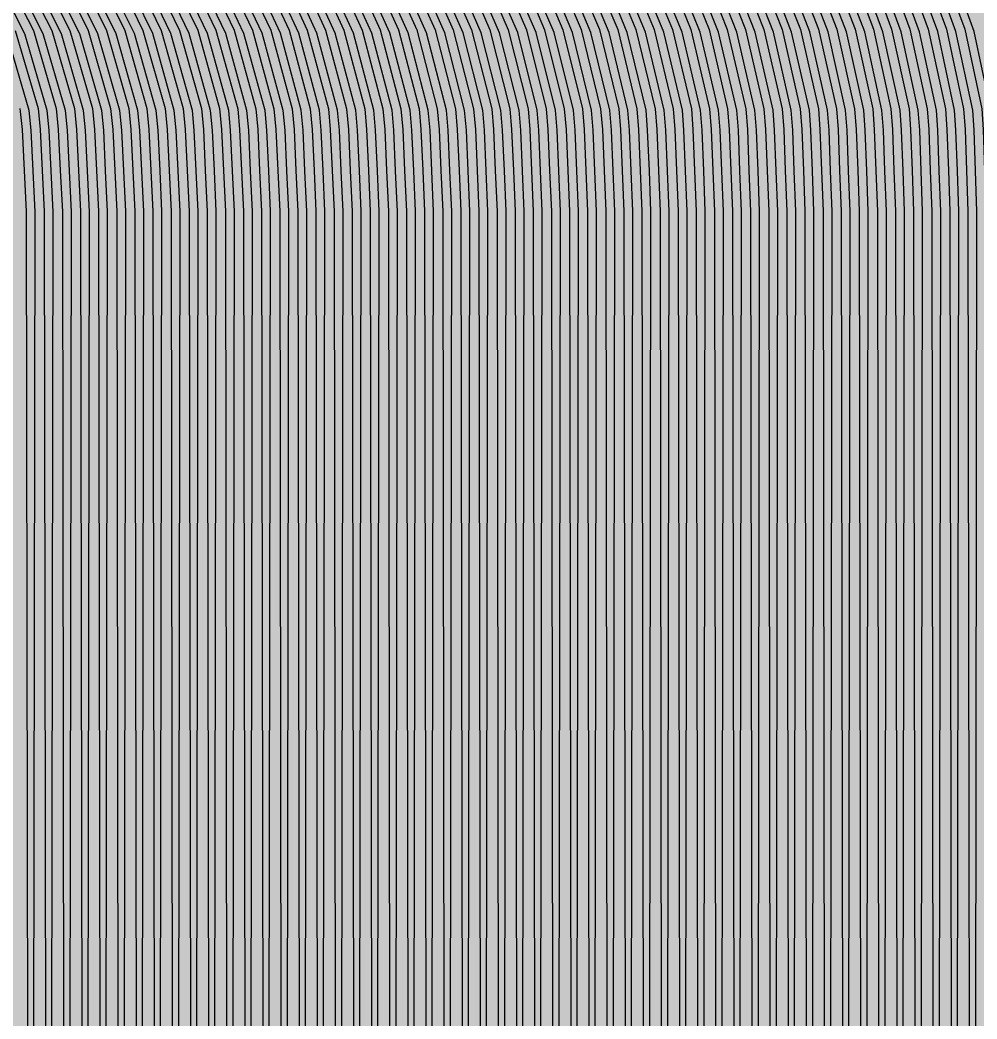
# Model space of a CAD drawing. Header units: metres. Extents: x -7231 to 10969, y -37556 to 1873.
# Drawn here: x 1142.6 to 1354, y -18899.3 to -18678.7 of the extents above; entities that cross this region are included whole.
import ezdxf

# ---------------------------------------------------------------- set-up
doc = ezdxf.new("R2010")
doc.units = ezdxf.units.M
for name, color, linetype in [('Metal1', 4, 'CONTINUOUS'), ('Metal2', 3, 'CONTINUOUS'), ('Polyimide', 7, 'CONTINUOUS')]:
    doc.layers.add(name, color=color, linetype=linetype)

msp = doc.modelspace()

# ---------------------------------------------------------------- hatches: boundary and pattern name
at = {"layer": 'Polyimide'}
msp.add_hatch(color=7, dxfattribs=at).paths.add_polyline_path([(4065.69, -468), (4066.67, -501.99), (4068.51, -535.99), (4071.41, -569.99), (4075.54, -603.99), (4081.04, -637.99), (4088.01, -671.99), (4096.52, -705.98), (4106.62, -739.98), (4118.33, -773.98), (4131.63, -807.98), (4146.49, -841.98), (4162.87, -875.98), (4180.68, -909.97), (4199.83, -943.97), (4220.22, -977.97), (4241.73, -1011.97), (4264.21, -1045.97), (4287.52, -1079.96), (4311.51, -1113.96), (4336.01, -1147.96), (4360.86, -1181.96), (4385.88, -1215.96), (4410.89, -1249.96), (4435.74, -1283.95), (4460.24, -1317.95), (4484.23, -1351.95), (4507.54, -1385.95), (4530.02, -1419.95), (4551.53, -1453.94), (4571.92, -1487.94), (4591.07, -1521.94), (4608.88, -1555.94), (4625.26, -1589.94), (4640.12, -1623.94), (4653.42, -1657.93), (4665.13, -1691.93), (4675.23, -1725.93), (4683.74, -1759.93), (4690.71, -1793.93), (4696.21, -1827.93), (4700.34, -1861.92), (4703.24, -1895.92), (4705.08, -1929.92), (4706.06, -1963.92), (4706.44, -1997.92), (4706.5, -2031.91), (4706.5, -4793.02), (4709.95, -4838.39), (4720.22, -4882.71), (4737.08, -4924.98), (4760.13, -4964.2), (4788.85, -4999.49), (4822.58, -5030.03), (4860.53, -5055.12), (4901.85, -5074.18), (4901.85, -5074.18), (4970.68, -5105.23), (5034.7, -5145.26), (5092.76, -5193.54), (5143.8, -5249.19), (5186.89, -5311.2), (5221.24, -5378.44), (5246.23, -5449.69), (5261.41, -5523.66), (5266.5, -5599), (5261.41, -5674.34), (5246.23, -5748.31), (5221.24, -5819.56), (5186.89, -5886.8), (5143.8, -5948.81), (5092.76, -6004.46), (5034.7, -6052.74), (4970.68, -6092.77), (4901.85, -6123.82), (4860.53, -6142.88), (4822.58, -6167.97), (4788.85, -6198.51), (4760.13, -6233.8), (4737.08, -6273.02), (4720.22, -6315.29), (4709.95, -6359.61), (4706.5, -6404.98), (4706.5, -9221.52), (4709.95, -9266.88), (4720.22, -9311.21), (4737.08, -9353.47), (4760.13, -9392.7), (4788.85, -9427.98), (4822.58, -9458.52), (4860.53, -9483.61), (4901.85, -9502.67), (4970.68, -9533.72), (5034.7, -9573.75), (5092.76, -9622.03), (5143.8, -9677.68), (5186.89, -9739.69), (5221.24, -9806.94), (5246.23, -9878.19), (5261.41, -9952.16), (5266.5, -10027.49), (5261.41, -10102.83), (5246.23, -10176.8), (5221.24, -10248.05), (5186.89, -10315.3), (5143.8, -10377.31), (5092.76, -10432.96), (5034.7, -10481.24), (4970.68, -10521.27), (4901.85, -10552.32), (4860.53, -10571.38), (4822.58, -10596.46), (4788.85, -10627), (4760.13, -10662.29), (4737.08, -10701.52), (4720.22, -10743.78), (4709.95, -10788.1), (4706.5, -10833.47), (4706.5, -13650.01), (4709.95, -13695.38), (4720.22, -13739.7), (4737.08, -13781.96), (4760.13, -13821.19), (4788.85, -13856.48), (4822.58, -13887.02), (4860.53, -13912.11), (4901.85, -13931.17), (4970.68, -13962.22), (5034.7, -14002.25), (5092.76, -14050.53), (5143.8, -14106.18), (5186.89, -14168.19), (5221.24, -14235.43), (5246.23, -14306.68), (5261.41, -14380.65), (5266.5, -14455.99), (5261.41, -14531.33), (5246.23, -14605.29), (5221.24, -14676.55), (5186.89, -14743.79), (5143.8, -14805.8), (5092.76, -14861.45), (5034.7, -14909.73), (4970.68, -14949.76), (4901.85, -14980.81), (4860.53, -14999.87), (4822.58, -15024.96), (4788.85, -15055.5), (4760.13, -15090.79), (4737.08, -15130.01), (4720.22, -15172.27), (4709.95, -15216.6), (4706.5, -15261.97), (4706.5, -15455.99), (4720.95, -15750.04), (4764.14, -16041.26), (4835.68, -16326.84), (4934.86, -16604.04), (5060.74, -16870.18), (5212.09, -17122.7), (5387.47, -17359.17), (5585.18, -17577.31), (5803.32, -17775.02), (6039.79, -17950.4), (6292.31, -18101.75), (6558.45, -18227.63), (6835.65, -18326.81), (7121.23, -18398.34), (7412.45, -18441.54), (7706.5, -18455.99), (9969.01, -18455.99), (10047.42, -18459.84), (10125.08, -18471.36), (10201.23, -18490.44), (10275.15, -18516.89), (10346.12, -18550.45), (10413.46, -18590.81), (10476.52, -18637.58), (10534.69, -18690.3), (10587.41, -18748.47), (10634.18, -18811.53), (10674.54, -18878.87), (10708.11, -18949.84), (10734.56, -19023.76), (10753.63, -19099.92), (10765.15, -19177.58), (10769.01, -19255.99), (10769.01, -20895.8), (10730.24, -20951.41), (10694.6, -21009.08), (10662.21, -21068.63), (10633.17, -21129.89), (10607.55, -21192.66), (10585.45, -21256.74), (10566.93, -21321.96), (10552.05, -21388.09), (10540.84, -21454.95), (10533.35, -21522.33), (10529.6, -21590.02), (10529.6, -21657.81), (10533.35, -21725.5), (10540.84, -21792.87), (10552.05, -21859.73), (10566.93, -21925.87), (10585.45, -21991.08), (10607.55, -22055.17), (10633.17, -22117.94), (10662.21, -22179.19), (10694.6, -22238.74), (10730.24, -22296.41), (10769.01, -22352.03), (10769.01, -32454.24), (10728.74, -32510.49), (10691.72, -32568.92), (10658.05, -32629.35), (10627.85, -32691.58), (10601.2, -32755.42), (10578.21, -32820.67), (10558.93, -32887.1), (10543.44, -32954.52), (10531.77, -33022.71), (10523.97, -33091.44), (10520.07, -33160.51), (10520.07, -33229.69), (10523.97, -33298.75), (10531.77, -33367.49), (10543.44, -33435.67), (10558.93, -33503.09), (10578.21, -33569.53), (10601.2, -33634.77), (10627.85, -33698.61), (10658.05, -33760.85), (10691.72, -33821.28), (10728.74, -33879.71), (10769.01, -33935.96), (10769.01, -36556), (10765.15, -36634.41), (10753.63, -36712.07), (10734.56, -36788.23), (10708.11, -36862.15), (10674.54, -36933.12), (10634.18, -37000.46), (10587.41, -37063.51), (10534.69, -37121.69), (10476.52, -37174.41), (10413.46, -37221.18), (10346.12, -37261.54), (10275.15, -37295.1), (10201.23, -37321.55), (10125.08, -37340.63), (10047.42, -37352.15), (9969.01, -37356), (-6231.01, -37356), (-6309.42, -37352.15), (-6387.08, -37340.63), (-6463.23, -37321.55), (-6537.15, -37295.1), (-6608.12, -37261.54), (-6675.46, -37221.18), (-6738.52, -37174.41), (-6796.69, -37121.69), (-6849.41, -37063.51), (-6896.18, -37000.46), (-6936.54, -36933.12), (-6970.11, -36862.15), (-6996.56, -36788.23), (-7015.63, -36712.07), (-7027.15, -36634.41), (-7031.01, -36556), (-7031.01, -33936), (-6990.74, -33879.75), (-6953.7, -33821.31), (-6920.03, -33760.88), (-6889.82, -33698.64), (-6863.18, -33634.8), (-6840.18, -33569.55), (-6820.9, -33503.11), (-6805.4, -33435.69), (-6793.74, -33367.49), (-6785.94, -33298.75), (-6782.03, -33229.68), (-6782.03, -33160.5), (-6785.94, -33091.43), (-6793.74, -33022.69), (-6805.4, -32954.5), (-6820.9, -32887.07), (-6840.18, -32820.63), (-6863.18, -32755.39), (-6889.82, -32691.54), (-6920.03, -32629.3), (-6953.7, -32568.87), (-6990.74, -32510.43), (-7031.01, -32454.18), (-7031.01, -22364.83), (-6990.74, -22308.58), (-6953.7, -22250.14), (-6920.03, -22189.71), (-6889.82, -22127.47), (-6863.18, -22063.62), (-6840.18, -21998.38), (-6820.9, -21931.94), (-6805.4, -21864.51), (-6793.74, -21796.32), (-6785.94, -21727.58), (-6782.03, -21658.51), (-6782.03, -21589.33), (-6785.94, -21520.26), (-6793.74, -21451.52), (-6805.4, -21383.32), (-6820.9, -21315.9), (-6840.18, -21249.46), (-6863.18, -21184.21), (-6889.82, -21120.37), (-6920.03, -21058.13), (-6953.7, -20997.7), (-6990.74, -20939.26), (-7031.01, -20883.01), (-7031.01, -19255.99), (-7027.15, -19177.58), (-7015.63, -19099.92), (-6996.56, -19023.76), (-6970.11, -18949.84), (-6936.54, -18878.87), (-6896.18, -18811.53), (-6849.41, -18748.47), (-6796.69, -18690.3), (-6738.52, -18637.58), (-6675.46, -18590.81), (-6608.12, -18550.45), (-6537.15, -18516.89), (-6463.23, -18490.44), (-6387.08, -18471.36), (-6309.42, -18459.84), (-6231.01, -18455.99), (-3968.5, -18455.99), (-3674.45, -18441.54), (-3383.23, -18398.34), (-3097.65, -18326.81), (-2820.45, -18227.63), (-2554.31, -18101.75), (-2301.79, -17950.4), (-2065.32, -17775.02), (-1847.18, -17577.31), (-1649.47, -17359.17), (-1474.09, -17122.7), (-1322.74, -16870.18), (-1196.86, -16604.04), (-1097.68, -16326.84), (-1026.14, -16041.26), (-982.95, -15750.04), (-968.5, -15455.99), (-968.5, -15261.97), (-971.95, -15216.6), (-982.22, -15172.27), (-999.08, -15130.01), (-1022.13, -15090.79), (-1050.85, -15055.5), (-1084.58, -15024.96), (-1122.53, -14999.87), (-1163.85, -14980.81), (-1232.68, -14949.76), (-1296.7, -14909.73), (-1354.76, -14861.45), (-1405.8, -14805.8), (-1448.89, -14743.79), (-1483.24, -14676.55), (-1508.23, -14605.29), (-1523.41, -14531.33), (-1528.5, -14455.99), (-1523.41, -14380.65), (-1508.23, -14306.68), (-1483.24, -14235.43), (-1448.89, -14168.19), (-1405.8, -14106.18), (-1354.76, -14050.53), (-1296.7, -14002.25), (-1232.68, -13962.22), (-1163.85, -13931.17), (-1122.53, -13912.11), (-1084.58, -13887.02), (-1050.85, -13856.48), (-1022.13, -13821.19), (-999.08, -13781.96), (-982.22, -13739.7), (-971.95, -13695.38), (-968.5, -13650.01), (-968.5, -12309.64), (-971.95, -12264.27), (-982.22, -12219.94), (-999.08, -12177.68), (-1022.13, -12138.46), (-1050.85, -12103.17), (-1084.58, -12072.63), (-1122.53, -12047.54), (-1163.85, -12028.48), (-1232.68, -11997.43), (-1296.7, -11957.4), (-1354.76, -11909.12), (-1405.8, -11853.47), (-1448.89, -11791.46), (-1483.24, -11724.22), (-1508.23, -11652.96), (-1523.41, -11579), (-1528.5, -11503.66), (-1523.41, -11428.32), (-1508.23, -11354.35), (-1483.24, -11283.1), (-1448.89, -11215.86), (-1405.8, -11153.85), (-1354.76, -11098.2), (-1296.7, -11049.92), (-1232.68, -11009.89), (-1163.85, -10978.84), (-1122.53, -10959.78), (-1084.58, -10934.69), (-1050.85, -10904.15), (-1022.13, -10868.86), (-999.08, -10829.63), (-982.22, -10787.37), (-971.95, -10743.05), (-968.5, -10697.68), (-968.5, -9357.31), (-971.95, -9311.94), (-982.22, -9267.62), (-999.08, -9225.35), (-1022.13, -9186.13), (-1050.85, -9150.84), (-1084.58, -9120.3), (-1122.53, -9095.21), (-1163.85, -9076.15), (-1163.85, -9076.15), (-1232.68, -9045.1), (-1296.7, -9005.07), (-1354.76, -8956.79), (-1405.8, -8901.14), (-1448.89, -8839.13), (-1483.24, -8771.89), (-1508.23, -8700.64), (-1523.41, -8626.67), (-1528.5, -8551.33), (-1523.41, -8475.99), (-1508.23, -8402.02), (-1483.24, -8330.77), (-1448.89, -8263.53), (-1405.8, -8201.52), (-1354.76, -8145.87), (-1296.7, -8097.59), (-1232.68, -8057.56), (-1163.85, -8026.51), (-1163.85, -8026.51), (-1122.53, -8007.45), (-1084.58, -7982.36), (-1050.85, -7951.82), (-1022.13, -7916.53), (-999.08, -7877.31), (-982.22, -7835.04), (-971.95, -7790.72), (-968.5, -7745.35), (-968.5, -6404.98), (-971.95, -6359.61), (-982.22, -6315.29), (-999.08, -6273.02), (-1022.13, -6233.8), (-1050.85, -6198.51), (-1084.58, -6167.97), (-1122.53, -6142.88), (-1163.85, -6123.82), (-1163.85, -6123.82), (-1232.68, -6092.77), (-1296.7, -6052.74), (-1354.76, -6004.46), (-1405.8, -5948.81), (-1448.89, -5886.8), (-1483.24, -5819.56), (-1508.23, -5748.31), (-1523.41, -5674.34), (-1528.5, -5599), (-1523.41, -5523.66), (-1508.23, -5449.69), (-1483.24, -5378.44), (-1448.89, -5311.2), (-1405.8, -5249.19), (-1354.76, -5193.54), (-1296.7, -5145.26), (-1232.68, -5105.23), (-1163.85, -5074.18), (-1163.85, -5074.18), (-1122.53, -5055.12), (-1084.58, -5030.03), (-1050.85, -4999.49), (-1022.13, -4964.2), (-999.08, -4924.98), (-982.22, -4882.71), (-971.95, -4838.39), (-968.5, -4793.02), (-968.5, -2031.91), (-968.44, -1997.92), (-968.06, -1963.92), (-967.05, -1929.92), (-965.18, -1895.92), (-962.22, -1861.92), (-958.01, -1827.93), (-952.41, -1793.93), (-945.31, -1759.93), (-936.64, -1725.93), (-926.35, -1691.93), (-914.43, -1657.93), (-900.88, -1623.94), (-885.74, -1589.94), (-869.05, -1555.94), (-850.91, -1521.94), (-831.4, -1487.94), (-810.63, -1453.94), (-788.72, -1419.95), (-765.82, -1385.95), (-742.07, -1351.95), (-717.63, -1317.95), (-692.67, -1283.95), (-667.36, -1249.96), (-641.88, -1215.96), (-616.39, -1181.96), (-591.08, -1147.96), (-566.12, -1113.96), (-541.68, -1079.96), (-517.93, -1045.97), (-495.03, -1011.97), (-473.12, -977.97), (-452.35, -943.97), (-432.84, -909.97), (-414.7, -875.98), (-398.01, -841.98), (-382.87, -807.98), (-369.32, -773.98), (-357.4, -739.98), (-347.11, -705.98), (-338.44, -671.99), (-331.34, -637.99), (-325.74, -603.99), (-321.53, -569.99), (-318.57, -535.99), (-316.7, -501.99), (-315.69, -468), (-315.31, -434), (-315.25, -400), (-315.25, 401), (-315.25, 451), (-315.25, 1644), (-270.25, 1644), (-270.03, 1637.13), (-269.35, 1630.29), (-268.23, 1623.52), (-266.67, 1616.82), (-264.68, 1610.25), (-262.26, 1603.82), (-259.42, 1597.56), (-256.18, 1591.5), (-252.55, 1585.67), (-248.55, 1580.08), (-244.19, 1574.77), (-239.5, 1569.75), (-234.48, 1565.06), (-229.17, 1560.7), (-223.58, 1556.7), (-217.75, 1553.07), (-211.69, 1549.83), (-205.43, 1546.99), (-199, 1544.57), (-192.43, 1542.58), (-185.73, 1541.02), (-178.96, 1539.9), (-172.12, 1539.22), (-165.25, 1539), (-158.38, 1539.22), (-151.54, 1539.9), (-144.77, 1541.02), (-138.07, 1542.58), (-131.5, 1544.57), (-125.07, 1546.99), (-118.81, 1549.83), (-112.75, 1553.07), (-106.92, 1556.7), (-101.33, 1560.7), (-96.02, 1565.06), (-91, 1569.75), (-86.31, 1574.77), (-81.95, 1580.08), (-77.95, 1585.67), (-74.32, 1591.5), (-71.08, 1597.56), (-68.24, 1603.82), (-65.82, 1610.25), (-63.83, 1616.82), (-62.27, 1623.52), (-61.15, 1630.29), (-60.47, 1637.13), (-60.25, 1644), (1853, 1644), (1853, 1573), (3815.25, 1573), (3815.46, 1579.54), (3816.11, 1586.05), (3817.17, 1592.51), (3818.66, 1598.88), (3820.56, 1605.14), (3822.86, 1611.27), (3825.56, 1617.23), (3828.65, 1623), (3832.1, 1628.56), (3835.91, 1633.88), (3840.07, 1638.93), (3844.54, 1643.71), (3849.32, 1648.18), (3854.37, 1652.34), (3859.69, 1656.15), (3865.25, 1659.6), (3871.02, 1662.69), (3876.98, 1665.39), (3883.11, 1667.69), (3889.37, 1669.59), (3895.74, 1671.08), (3902.2, 1672.14), (3908.71, 1672.79), (3915.25, 1673), (3921.79, 1672.79), (3928.3, 1672.14), (3934.76, 1671.08), (3941.13, 1669.59), (3947.39, 1667.69), (3953.52, 1665.39), (3959.48, 1662.69), (3965.25, 1659.6), (3970.81, 1656.15), (3976.13, 1652.34), (3981.18, 1648.18), (3985.96, 1643.71), (3990.43, 1638.93), (3994.59, 1633.88), (3998.4, 1628.56), (4001.85, 1623), (4004.94, 1617.23), (4007.64, 1611.27), (4009.94, 1605.14), (4011.84, 1598.88), (4013.33, 1592.51), (4014.39, 1586.05), (4015.04, 1579.54), (4015.25, 1573), (4065.25, 1573), (4065.25, 451), (4065.25, 401), (4065.25, -400), (4065.31, -434), (4065.69, -468)])

# ---------------------------------------------------------------- linework, layer by layer
at = {"layer": 'Metal1'}
for points in [[(1139.08, -18306.56), (1148.2, -18329.06), (1157.32, -18351.56), (1166.44, -18374.06), (1175.56, -18396.56), (1184.69, -18419.06), (1193.81, -18441.56), (1202.93, -18464.06), (1212.05, -18486.56), (1221.17, -18509.07), (1230.29, -18531.57), (1239.42, -18554.07), (1248.54, -18576.57), (1257.66, -18599.07), (1266.78, -18621.57), (1275.9, -18644.07), (1285.03, -18666.57), (1290.78, -18680.78), (1294.92, -18698.29), (1295.29, -18702.89), (1295.64, -18711.91), (1296.01, -18720.96), (1296.75, -19211.94), (1296.75, -30143.72)], [(1293.25, -30142.27), (1293.25, -19211.94), (1293.99, -18721), (1293.64, -18711.99), (1293.29, -18703.01), (1292.94, -18698.6), (1288.87, -18681.38), (1283.17, -18667.32), (1274.05, -18644.82), (1264.93, -18622.32), (1255.81, -18599.82), (1246.68, -18577.32), (1237.56, -18554.82), (1228.44, -18532.32), (1219.32, -18509.82), (1210.2, -18487.32), (1201.08, -18464.82), (1191.95, -18442.31), (1182.83, -18419.81), (1173.71, -18397.31), (1164.59, -18374.81), (1155.47, -18352.31), (1146.35, -18329.81), (1137.22, -18307.31)], [(1138.14, -18329.06), (1147.39, -18351.56), (1156.64, -18374.06), (1165.89, -18396.56), (1175.13, -18419.06), (1184.38, -18441.56), (1193.63, -18464.06), (1202.88, -18486.56), (1212.13, -18509.06), (1221.38, -18531.56), (1230.63, -18554.06), (1239.88, -18576.56), (1249.12, -18599.06), (1258.37, -18621.56), (1267.62, -18644.07), (1276.87, -18666.57), (1282.72, -18680.79), (1286.91, -18698.29), (1287.28, -18702.89), (1287.64, -18711.91), (1288.01, -18720.96), (1288.75, -19211.94), (1288.75, -30135.72)], [(1285.25, -30134.27), (1285.25, -19211.94), (1285.99, -18721), (1285.64, -18711.99), (1285.28, -18703.01), (1284.93, -18698.6), (1280.81, -18681.4), (1275.02, -18667.33), (1265.77, -18644.83), (1256.52, -18622.32), (1247.28, -18599.82), (1238.03, -18577.32), (1228.78, -18554.82), (1219.53, -18532.32), (1210.28, -18509.82), (1201.03, -18487.32), (1191.78, -18464.82), (1182.53, -18442.32), (1173.28, -18419.82), (1164.04, -18397.32), (1154.79, -18374.82), (1145.54, -18352.32), (1136.29, -18329.82)], [(1277.25, -30126.27), (1277.25, -19211.94), (1277.99, -18721), (1277.63, -18711.99), (1277.27, -18703.01), (1276.91, -18698.61), (1272.74, -18681.42), (1266.87, -18667.33), (1257.5, -18644.83), (1248.12, -18622.33), (1238.74, -18599.83), (1229.37, -18577.33), (1219.99, -18554.83), (1210.62, -18532.33), (1201.24, -18509.83), (1191.86, -18487.33), (1182.49, -18464.82), (1173.11, -18442.32), (1163.74, -18419.82), (1154.36, -18397.32), (1144.98, -18374.82), (1135.61, -18352.32)], [(1137.45, -18351.55), (1146.83, -18374.05), (1156.21, -18396.55), (1165.58, -18419.05), (1174.96, -18441.55), (1184.33, -18464.06), (1193.71, -18486.56), (1203.09, -18509.06), (1212.46, -18531.56), (1221.84, -18554.06), (1231.21, -18576.56), (1240.59, -18599.06), (1249.97, -18621.56), (1259.34, -18644.06), (1268.72, -18666.56), (1274.65, -18680.8), (1278.89, -18698.29), (1279.27, -18702.89), (1279.63, -18711.91), (1280.01, -18720.96), (1280.75, -19211.94), (1280.75, -30127.72)], [(1269.25, -30118.27), (1269.25, -19211.94), (1269.99, -18721), (1269.63, -18711.99), (1269.26, -18703.01), (1268.9, -18698.61), (1264.68, -18681.44), (1258.72, -18667.34), (1249.22, -18644.83), (1239.72, -18622.33), (1230.21, -18599.83), (1220.71, -18577.33), (1211.21, -18554.83), (1201.7, -18532.33), (1192.2, -18509.83), (1182.7, -18487.33), (1173.19, -18464.83), (1163.69, -18442.33), (1154.19, -18419.83), (1144.68, -18397.33), (1135.18, -18374.83)], [(1137.02, -18374.05), (1146.53, -18396.55), (1156.03, -18419.05), (1165.53, -18441.55), (1175.04, -18464.05), (1184.54, -18486.55), (1194.04, -18509.05), (1203.55, -18531.55), (1213.05, -18554.05), (1222.55, -18576.55), (1232.05, -18599.05), (1241.56, -18621.56), (1251.06, -18644.06), (1260.56, -18666.56), (1266.58, -18680.81), (1270.88, -18698.29), (1271.26, -18702.89), (1271.63, -18711.91), (1272.01, -18720.96), (1272.75, -19211.94), (1272.75, -30119.72)], [(1261.25, -30110.27), (1261.25, -19211.94), (1261.99, -18721), (1261.62, -18711.99), (1261.25, -18703.01), (1260.88, -18698.61), (1256.62, -18681.46), (1250.57, -18667.34), (1240.94, -18644.84), (1231.31, -18622.34), (1221.68, -18599.84), (1212.05, -18577.34), (1202.42, -18554.84), (1192.79, -18532.34), (1183.16, -18509.83), (1173.53, -18487.33), (1163.9, -18464.83), (1154.27, -18442.33), (1144.64, -18419.83), (1135.01, -18397.33)], [(1136.85, -18396.54), (1146.48, -18419.05), (1156.11, -18441.55), (1165.74, -18464.05), (1175.37, -18486.55), (1185, -18509.05), (1194.63, -18531.55), (1204.26, -18554.05), (1213.89, -18576.55), (1223.52, -18599.05), (1233.15, -18621.55), (1242.78, -18644.05), (1252.41, -18666.55), (1258.52, -18680.82), (1262.86, -18698.28), (1263.25, -18702.88), (1263.62, -18711.91), (1264.01, -18720.96), (1264.75, -19211.94), (1264.75, -30111.72)], [(1136.93, -18419.04), (1146.68, -18441.54), (1156.44, -18464.04), (1166.2, -18486.54), (1175.95, -18509.04), (1185.71, -18531.54), (1195.47, -18554.04), (1205.23, -18576.55), (1214.98, -18599.05), (1224.74, -18621.55), (1234.5, -18644.05), (1244.26, -18666.55), (1250.45, -18680.84), (1254.85, -18698.28), (1255.24, -18702.88), (1255.62, -18711.91), (1256.01, -18720.96), (1256.75, -19211.94), (1256.75, -30103.72)], [(1253.25, -30102.27), (1253.25, -19211.94), (1253.99, -18721), (1253.62, -18711.99), (1253.24, -18703.01), (1252.87, -18698.61), (1248.55, -18681.48), (1242.42, -18667.34), (1232.66, -18644.84), (1222.91, -18622.34), (1213.15, -18599.84), (1203.39, -18577.34), (1193.63, -18554.84), (1183.88, -18532.34), (1174.12, -18509.84), (1164.36, -18487.34), (1154.6, -18464.84), (1144.85, -18442.34), (1135.09, -18419.84)], [(1137.26, -18441.54), (1147.14, -18464.04), (1157.03, -18486.54), (1166.91, -18509.04), (1176.8, -18531.54), (1186.68, -18554.04), (1196.56, -18576.54), (1206.45, -18599.04), (1216.33, -18621.54), (1226.22, -18644.04), (1236.1, -18666.54), (1242.39, -18680.85), (1246.83, -18698.28), (1247.23, -18702.88), (1247.61, -18711.9), (1248.01, -18720.96), (1248.75, -19211.94), (1248.75, -30095.72)], [(1203.23, -18441.57), (1212.23, -18464.07), (1221.22, -18486.57), (1230.22, -18509.07), (1239.21, -18531.57), (1248.21, -18554.07), (1257.2, -18576.57), (1266.2, -18599.07), (1275.19, -18621.57), (1284.18, -18644.07), (1293.18, -18666.57), (1298.85, -18680.76), (1302.94, -18698.29), (1303.3, -18702.89), (1303.65, -18711.91), (1304.01, -18720.96), (1304.75, -19211.94), (1304.75, -30151.72)], [(1212.66, -18441.57), (1221.53, -18464.07), (1230.39, -18486.57), (1239.26, -18509.07), (1248.13, -18531.58), (1257, -18554.08), (1265.86, -18576.58), (1274.73, -18599.08), (1283.6, -18621.58), (1292.47, -18644.08), (1301.33, -18666.58), (1306.92, -18680.75), (1310.95, -18698.3), (1311.31, -18702.89), (1311.65, -18711.91), (1312.01, -18720.95), (1312.75, -19211.94), (1312.75, -30159.72)], [(1222.08, -18441.58), (1230.82, -18464.08), (1239.56, -18486.58), (1248.3, -18509.08), (1257.04, -18531.58), (1265.78, -18554.08), (1274.53, -18576.58), (1283.27, -18599.08), (1292.01, -18621.58), (1300.75, -18644.08), (1309.49, -18666.58), (1314.99, -18680.74), (1318.97, -18698.3), (1319.32, -18702.89), (1319.66, -18711.91), (1320.01, -18720.95), (1320.75, -19211.94), (1320.75, -30167.72)], [(1231.51, -18441.58), (1240.12, -18464.08), (1248.73, -18486.58), (1257.35, -18509.08), (1265.96, -18531.58), (1274.57, -18554.09), (1283.19, -18576.59), (1291.8, -18599.09), (1300.41, -18621.59), (1309.03, -18644.09), (1317.64, -18666.59), (1323.05, -18680.73), (1326.98, -18698.3), (1327.33, -18702.89), (1327.66, -18711.91), (1328.01, -18720.95), (1328.75, -19211.94), (1328.75, -30175.72)], [(1240.93, -18441.59), (1249.42, -18464.09), (1257.91, -18486.59), (1266.39, -18509.09), (1274.88, -18531.59), (1283.36, -18554.09), (1291.85, -18576.59), (1300.34, -18599.09), (1308.82, -18621.59), (1317.31, -18644.09), (1325.79, -18666.59), (1331.12, -18680.72), (1335, -18698.3), (1335.34, -18702.89), (1335.67, -18711.91), (1336.01, -18720.95), (1336.75, -19211.94), (1336.75, -30183.72)], [(1250.36, -18441.59), (1258.72, -18464.09), (1267.08, -18486.59), (1275.44, -18509.09), (1283.79, -18531.59), (1292.15, -18554.09), (1300.51, -18576.6), (1308.87, -18599.1), (1317.23, -18621.6), (1325.59, -18644.1), (1333.95, -18666.6), (1339.19, -18680.71), (1343.01, -18698.3), (1343.35, -18702.89), (1343.67, -18711.91), (1344.01, -18720.95), (1344.75, -19211.94), (1344.75, -30191.72)], [(1259.78, -18441.6), (1268.02, -18464.1), (1276.25, -18486.6), (1284.48, -18509.1), (1292.71, -18531.6), (1300.94, -18554.1), (1309.17, -18576.6), (1317.41, -18599.1), (1325.64, -18621.6), (1333.87, -18644.1), (1342.1, -18666.6), (1347.26, -18680.69), (1351.03, -18698.31), (1351.36, -18702.89), (1351.68, -18711.91), (1352.01, -18720.95), (1352.75, -19211.94), (1352.75, -30199.72)], [(1245.25, -30094.27), (1245.25, -19211.94), (1245.99, -18721), (1245.61, -18711.99), (1245.23, -18703.01), (1244.85, -18698.61), (1240.49, -18681.5), (1234.27, -18667.35), (1224.39, -18644.85), (1214.5, -18622.35), (1204.62, -18599.85), (1194.73, -18577.35), (1184.85, -18554.84), (1174.96, -18532.34), (1165.08, -18509.84), (1155.2, -18487.34), (1145.31, -18464.84), (1135.43, -18442.34)], [(1301.25, -30150.27), (1301.25, -19211.94), (1301.99, -18720.99), (1301.65, -18711.99), (1301.3, -18703.01), (1300.96, -18698.6), (1296.94, -18681.36), (1291.32, -18667.32), (1282.33, -18644.82), (1273.33, -18622.32), (1264.34, -18599.82), (1255.34, -18577.31), (1246.35, -18554.81), (1237.35, -18532.31), (1228.36, -18509.81), (1219.37, -18487.31), (1210.37, -18464.81), (1201.38, -18442.31)], [(1309.25, -30158.27), (1309.25, -19211.94), (1309.99, -18720.99), (1309.65, -18711.99), (1309.31, -18703), (1308.97, -18698.6), (1305, -18681.35), (1299.47, -18667.31), (1290.6, -18644.81), (1281.74, -18622.31), (1272.87, -18599.81), (1264, -18577.31), (1255.13, -18554.81), (1246.27, -18532.31), (1237.4, -18509.81), (1228.53, -18487.31), (1219.66, -18464.81), (1210.8, -18442.31)], [(1317.25, -30166.27), (1317.25, -19211.94), (1317.99, -18720.99), (1317.66, -18711.99), (1317.32, -18703), (1316.99, -18698.6), (1313.07, -18681.33), (1307.62, -18667.31), (1298.88, -18644.81), (1290.14, -18622.31), (1281.4, -18599.81), (1272.66, -18577.31), (1263.92, -18554.8), (1255.18, -18532.3), (1246.44, -18509.8), (1237.7, -18487.3), (1228.96, -18464.8), (1220.22, -18442.3)], [(1325.25, -30174.27), (1325.25, -19211.94), (1325.99, -18720.99), (1325.66, -18711.98), (1325.33, -18703), (1325, -18698.59), (1321.13, -18681.31), (1315.77, -18667.3), (1307.16, -18644.8), (1298.55, -18622.3), (1289.93, -18599.8), (1281.32, -18577.3), (1272.71, -18554.8), (1264.09, -18532.3), (1255.48, -18509.8), (1246.87, -18487.3), (1238.25, -18464.8), (1229.64, -18442.3)], [(1333.25, -30182.27), (1333.25, -19211.94), (1333.99, -18720.99), (1333.67, -18711.98), (1333.34, -18703), (1333.01, -18698.59), (1329.2, -18681.29), (1323.92, -18667.3), (1315.44, -18644.8), (1306.95, -18622.3), (1298.46, -18599.8), (1289.98, -18577.3), (1281.49, -18554.8), (1273.01, -18532.29), (1264.52, -18509.79), (1256.03, -18487.29), (1247.55, -18464.79), (1239.06, -18442.29)], [(1341.25, -30190.27), (1341.25, -19211.94), (1341.99, -18720.99), (1341.67, -18711.98), (1341.35, -18703), (1341.03, -18698.59), (1337.26, -18681.27), (1332.07, -18667.29), (1323.71, -18644.79), (1315.35, -18622.29), (1307, -18599.79), (1298.64, -18577.29), (1290.28, -18554.79), (1281.92, -18532.29), (1273.56, -18509.79), (1265.2, -18487.29), (1256.84, -18464.79), (1248.48, -18442.29)], [(1349.25, -30198.27), (1349.25, -19211.94), (1349.99, -18720.99), (1349.68, -18711.98), (1349.36, -18703), (1349.04, -18698.59), (1345.33, -18681.25), (1340.22, -18667.29), (1331.99, -18644.79), (1323.76, -18622.29), (1315.53, -18599.79), (1307.3, -18577.29), (1299.06, -18554.79), (1290.83, -18532.29), (1282.6, -18509.78), (1274.37, -18487.28), (1266.14, -18464.78), (1257.91, -18442.28)], [(1357.25, -32950.27), (1357.25, -19211.94), (1357.99, -18720.99), (1357.68, -18711.98), (1357.37, -18703), (1357.06, -18698.59), (1353.4, -18681.23), (1348.37, -18667.28), (1340.27, -18644.78), (1332.16, -18622.28), (1324.06, -18599.78), (1315.95, -18577.28), (1307.85, -18554.78), (1299.75, -18532.28), (1291.64, -18509.78), (1283.54, -18487.28), (1275.43, -18464.78), (1267.33, -18442.28)], [(1237.25, -30086.27), (1237.25, -19211.94), (1237.99, -18721), (1237.61, -18711.99), (1237.22, -18703.01), (1236.84, -18698.62), (1232.43, -18681.52), (1226.12, -18667.35), (1216.11, -18644.85), (1206.1, -18622.35), (1196.09, -18599.85), (1186.07, -18577.35), (1176.06, -18554.85), (1166.05, -18532.35), (1156.04, -18509.85), (1146.03, -18487.35), (1136.02, -18464.85)], [(1137.84, -18464.03), (1147.86, -18486.53), (1157.87, -18509.03), (1167.88, -18531.54), (1177.89, -18554.04), (1187.9, -18576.54), (1197.91, -18599.04), (1207.93, -18621.54), (1217.94, -18644.04), (1227.95, -18666.54), (1234.32, -18680.86), (1238.82, -18698.28), (1239.22, -18702.88), (1239.61, -18711.9), (1240.01, -18720.96), (1240.75, -19211.94), (1240.75, -30087.72)], [(1229.25, -30078.27), (1229.25, -19211.94), (1229.99, -18721), (1229.6, -18711.99), (1229.21, -18703.01), (1228.82, -18698.62), (1224.36, -18681.54), (1217.97, -18667.36), (1207.83, -18644.86), (1197.69, -18622.36), (1187.55, -18599.85), (1177.42, -18577.35), (1167.28, -18554.85), (1157.14, -18532.35), (1147, -18509.85), (1136.86, -18487.35)], [(1138.68, -18486.53), (1148.82, -18509.03), (1158.96, -18531.53), (1169.1, -18554.03), (1179.24, -18576.53), (1189.38, -18599.03), (1199.52, -18621.53), (1209.66, -18644.03), (1219.79, -18666.54), (1226.26, -18680.88), (1230.8, -18698.28), (1231.21, -18702.88), (1231.6, -18711.9), (1232.01, -18720.96), (1232.75, -19211.94), (1232.75, -30079.72)], [(1221.25, -30070.27), (1221.25, -19211.94), (1221.99, -18721.01), (1221.6, -18711.99), (1221.2, -18703.01), (1220.81, -18698.62), (1216.3, -18681.56), (1209.82, -18667.36), (1199.56, -18644.86), (1189.29, -18622.36), (1179.02, -18599.86), (1168.76, -18577.36), (1158.49, -18554.86), (1148.23, -18532.36), (1137.96, -18509.86)], [(1139.78, -18509.03), (1150.05, -18531.53), (1160.31, -18554.03), (1170.58, -18576.53), (1180.84, -18599.03), (1191.11, -18621.53), (1201.37, -18644.03), (1211.64, -18666.53), (1218.19, -18680.89), (1222.79, -18698.27), (1223.2, -18702.88), (1223.6, -18711.9), (1224.01, -18720.96), (1224.75, -19211.94), (1224.75, -30071.72)], [(1132.21, -18531.52), (1142.73, -18554.02), (1153.25, -18576.52), (1163.77, -18599.02), (1174.29, -18621.52), (1184.81, -18644.02), (1195.33, -18666.52), (1202.06, -18680.91), (1206.76, -18698.27), (1207.18, -18702.88), (1207.59, -18711.9), (1208.01, -18720.96), (1208.75, -19211.94), (1208.75, -30055.72)], [(1141.13, -18531.52), (1151.52, -18554.02), (1161.91, -18576.52), (1172.31, -18599.02), (1182.7, -18621.53), (1193.09, -18644.03), (1203.49, -18666.53), (1210.13, -18680.9), (1214.77, -18698.27), (1215.19, -18702.88), (1215.59, -18711.9), (1216.01, -18720.96), (1216.75, -19211.94), (1216.75, -30063.72)], [(1213.25, -30062.27), (1213.25, -19211.94), (1213.99, -18721.01), (1213.59, -18711.99), (1213.19, -18703.01), (1212.79, -18698.62), (1208.24, -18681.58), (1201.67, -18667.37), (1191.28, -18644.86), (1180.89, -18622.36), (1170.49, -18599.86), (1160.1, -18577.36), (1149.71, -18554.86), (1139.31, -18532.36)], [(1133.94, -18554.01), (1144.59, -18576.52), (1155.24, -18599.02), (1165.88, -18621.52), (1176.53, -18644.02), (1187.18, -18666.52), (1194, -18680.93), (1198.74, -18698.27), (1199.17, -18702.88), (1199.58, -18711.9), (1200.01, -18720.96), (1200.75, -19211.94), (1200.75, -30047.72)], [(1197.25, -30046.27), (1197.25, -19211.94), (1197.99, -18721.01), (1197.58, -18711.99), (1197.17, -18703.02), (1196.77, -18698.63), (1192.11, -18681.63), (1185.37, -18667.37), (1174.72, -18644.87), (1164.08, -18622.37), (1153.43, -18599.87), (1142.78, -18577.37), (1132.13, -18554.87)], [(1205.25, -30054.27), (1205.25, -19211.94), (1205.99, -18721.01), (1205.59, -18711.99), (1205.18, -18703.02), (1204.78, -18698.62), (1200.18, -18681.6), (1193.52, -18667.37), (1183, -18644.87), (1172.48, -18622.37), (1161.96, -18599.87), (1151.44, -18577.37), (1140.92, -18554.87)], [(1189.25, -30038.27), (1189.25, -19211.94), (1189.99, -18721.01), (1189.58, -18711.99), (1189.16, -18703.02), (1188.75, -18698.63), (1184.05, -18681.65), (1177.22, -18667.38), (1166.45, -18644.88), (1155.67, -18622.38), (1144.9, -18599.88), (1134.12, -18577.38)], [(1135.93, -18576.51), (1146.7, -18599.01), (1157.48, -18621.51), (1168.25, -18644.01), (1179.03, -18666.51), (1185.93, -18680.94), (1190.73, -18698.27), (1191.16, -18702.88), (1191.58, -18711.9), (1192.01, -18720.96), (1192.75, -19211.94), (1192.75, -30039.72)], [(1181.25, -30030.27), (1181.25, -19211.94), (1181.99, -18721.01), (1181.57, -18711.99), (1181.15, -18703.02), (1180.74, -18698.63), (1175.99, -18681.67), (1169.07, -18667.38), (1158.17, -18644.88), (1147.27, -18622.38), (1136.37, -18599.88)], [(1138.17, -18599.01), (1149.07, -18621.51), (1159.97, -18644.01), (1170.87, -18666.51), (1177.87, -18680.96), (1182.71, -18698.26), (1183.15, -18702.88), (1183.57, -18711.9), (1184.01, -18720.96), (1184.75, -19211.94), (1184.75, -30031.72)], [(1132.25, -18621.5), (1143.41, -18644), (1154.56, -18666.5), (1161.74, -18680.98), (1166.68, -18698.26), (1167.13, -18702.87), (1167.56, -18711.9), (1168.01, -18720.97), (1168.75, -19211.94), (1168.75, -30015.72)], [(1173.25, -30022.27), (1173.25, -19211.94), (1173.99, -18721.01), (1173.57, -18712), (1173.14, -18703.02), (1172.72, -18698.63), (1167.93, -18681.69), (1160.92, -18667.39), (1149.89, -18644.89), (1138.86, -18622.38)], [(1140.66, -18621.5), (1151.69, -18644.01), (1162.72, -18666.51), (1169.81, -18680.97), (1174.7, -18698.26), (1175.14, -18702.88), (1175.57, -18711.9), (1176.01, -18720.96), (1176.75, -19211.94), (1176.75, -30023.72)], [(1135.13, -18644), (1146.41, -18666.5), (1153.68, -18681), (1158.67, -18698.26), (1159.12, -18702.87), (1159.56, -18711.9), (1160.01, -18720.97), (1160.75, -19211.94), (1160.75, -30007.72)], [(1157.25, -30006.27), (1157.25, -19211.94), (1157.99, -18721.02), (1157.56, -18712), (1157.12, -18703.02), (1156.69, -18698.64), (1151.81, -18681.73), (1144.62, -18667.39), (1133.34, -18644.89)], [(1165.25, -30014.27), (1165.25, -19211.94), (1165.99, -18721.01), (1165.56, -18712), (1165.13, -18703.02), (1164.71, -18698.63), (1159.87, -18681.71), (1152.77, -18667.39), (1141.62, -18644.89)], [(1138.26, -18666.49), (1145.62, -18681.01), (1150.65, -18698.26), (1151.11, -18702.87), (1151.55, -18711.9), (1152.01, -18720.97), (1152.75, -19211.94), (1152.75, -29999.72)], [(1149.25, -29998.27), (1149.25, -19211.94), (1149.99, -18721.02), (1149.55, -18712), (1149.11, -18703.02), (1148.68, -18698.64), (1143.75, -18681.75), (1136.47, -18667.4)], [(1142.63, -18698.25), (1143.1, -18702.87), (1143.55, -18711.9), (1144.01, -18720.97), (1144.75, -19211.94), (1144.75, -29991.72)]]:
    msp.add_lwpolyline(points, dxfattribs=at)
at = {"layer": 'Metal2'}
for points in [[(1133.98, -18306.56), (1143.17, -18329.06), (1152.35, -18351.56), (1161.54, -18374.06), (1170.73, -18396.56), (1179.91, -18419.06), (1189.1, -18441.56), (1198.28, -18464.06), (1207.47, -18486.56), (1216.65, -18509.06), (1225.84, -18531.56), (1235.02, -18554.06), (1244.21, -18576.57), (1253.39, -18599.07), (1262.58, -18621.57), (1271.76, -18644.07), (1280.95, -18666.57), (1286.75, -18680.78), (1290.92, -18698.29), (1291.28, -18702.89), (1291.64, -18711.91), (1292.01, -18720.96), (1292.75, -19211.94), (1292.75, -30139.72)], [(1297.25, -30146.27), (1297.25, -19211.94), (1297.99, -18721), (1297.65, -18711.99), (1297.29, -18703.01), (1296.95, -18698.6), (1292.9, -18681.37), (1287.25, -18667.32), (1278.19, -18644.82), (1269.13, -18622.32), (1260.07, -18599.82), (1251.01, -18577.32), (1241.96, -18554.82), (1232.9, -18532.32), (1223.84, -18509.81), (1214.78, -18487.31), (1205.72, -18464.81), (1196.67, -18442.31), (1187.61, -18419.81), (1178.55, -18397.31), (1169.49, -18374.81), (1160.43, -18352.31), (1151.37, -18329.81), (1142.32, -18307.31)], [(1289.25, -30138.27), (1289.25, -19211.94), (1289.99, -18721), (1289.64, -18711.99), (1289.28, -18703.01), (1288.93, -18698.6), (1284.84, -18681.39), (1279.1, -18667.32), (1269.91, -18644.82), (1260.73, -18622.32), (1251.54, -18599.82), (1242.36, -18577.32), (1233.17, -18554.82), (1223.98, -18532.32), (1214.8, -18509.82), (1205.61, -18487.32), (1196.43, -18464.82), (1187.24, -18442.32), (1178.06, -18419.82), (1168.87, -18397.32), (1159.69, -18374.82), (1150.5, -18352.31), (1141.32, -18329.81)], [(1281.25, -30130.27), (1281.25, -19211.94), (1281.99, -18721), (1281.64, -18711.99), (1281.27, -18703.01), (1280.92, -18698.61), (1276.78, -18681.41), (1270.95, -18667.33), (1261.63, -18644.83), (1252.32, -18622.33), (1243.01, -18599.83), (1233.7, -18577.33), (1224.38, -18554.83), (1215.07, -18532.32), (1205.76, -18509.82), (1196.45, -18487.32), (1187.13, -18464.82), (1177.82, -18442.32), (1168.51, -18419.82), (1159.2, -18397.32), (1149.89, -18374.82), (1140.57, -18352.32)], [(1142.42, -18351.55), (1151.73, -18374.05), (1161.05, -18396.56), (1170.36, -18419.06), (1179.67, -18441.56), (1188.98, -18464.06), (1198.3, -18486.56), (1207.61, -18509.06), (1216.92, -18531.56), (1226.23, -18554.06), (1235.54, -18576.56), (1244.86, -18599.06), (1254.17, -18621.56), (1263.48, -18644.06), (1272.79, -18666.56), (1278.68, -18680.79), (1282.9, -18698.29), (1283.27, -18702.89), (1283.64, -18711.91), (1284.01, -18720.96), (1284.75, -19211.94), (1284.75, -30131.72)], [(1273.25, -30122.27), (1273.25, -19211.94), (1273.99, -18721), (1273.63, -18711.99), (1273.26, -18703.01), (1272.9, -18698.61), (1268.71, -18681.43), (1262.8, -18667.33), (1253.36, -18644.83), (1243.92, -18622.33), (1234.48, -18599.83), (1225.04, -18577.33), (1215.6, -18554.83), (1206.16, -18532.33), (1196.72, -18509.83), (1187.28, -18487.33), (1177.84, -18464.83), (1168.4, -18442.33), (1158.96, -18419.83), (1149.52, -18397.32), (1140.08, -18374.82)], [(1141.93, -18374.05), (1151.37, -18396.55), (1160.81, -18419.05), (1170.25, -18441.55), (1179.68, -18464.05), (1189.12, -18486.55), (1198.56, -18509.05), (1208, -18531.56), (1217.44, -18554.06), (1226.88, -18576.56), (1236.32, -18599.06), (1245.76, -18621.56), (1255.2, -18644.06), (1264.64, -18666.56), (1270.62, -18680.81), (1274.89, -18698.29), (1275.26, -18702.89), (1275.63, -18711.91), (1276.01, -18720.96), (1276.75, -19211.94), (1276.75, -30123.72)], [(1265.25, -30114.27), (1265.25, -19211.94), (1265.99, -18721), (1265.63, -18711.99), (1265.26, -18703.01), (1264.89, -18698.61), (1260.65, -18681.45), (1254.65, -18667.34), (1245.08, -18644.84), (1235.51, -18622.34), (1225.95, -18599.84), (1216.38, -18577.33), (1206.81, -18554.83), (1197.25, -18532.33), (1187.68, -18509.83), (1178.11, -18487.33), (1168.55, -18464.83), (1158.98, -18442.33), (1149.41, -18419.83), (1139.85, -18397.33)], [(1141.69, -18396.55), (1151.25, -18419.05), (1160.82, -18441.55), (1170.39, -18464.05), (1179.95, -18486.55), (1189.52, -18509.05), (1199.09, -18531.55), (1208.65, -18554.05), (1218.22, -18576.55), (1227.79, -18599.05), (1237.35, -18621.55), (1246.92, -18644.05), (1256.49, -18666.55), (1262.55, -18680.82), (1266.87, -18698.28), (1267.25, -18702.89), (1267.63, -18711.91), (1268.01, -18720.96), (1268.75, -19211.94), (1268.75, -30115.72)], [(1141.7, -18419.04), (1151.4, -18441.54), (1161.09, -18464.04), (1170.78, -18486.54), (1180.48, -18509.05), (1190.17, -18531.55), (1199.86, -18554.05), (1209.56, -18576.55), (1219.25, -18599.05), (1228.95, -18621.55), (1238.64, -18644.05), (1248.33, -18666.55), (1254.49, -18680.83), (1258.85, -18698.28), (1259.24, -18702.88), (1259.62, -18711.91), (1260.01, -18720.96), (1260.75, -19211.94), (1260.75, -30107.72)], [(1257.25, -30106.27), (1257.25, -19211.94), (1257.99, -18721), (1257.62, -18711.99), (1257.25, -18703.01), (1256.88, -18698.61), (1252.58, -18681.47), (1246.5, -18667.34), (1236.8, -18644.84), (1227.11, -18622.34), (1217.41, -18599.84), (1207.72, -18577.34), (1198.03, -18554.84), (1188.33, -18532.34), (1178.64, -18509.84), (1168.95, -18487.34), (1159.25, -18464.84), (1149.56, -18442.33), (1139.86, -18419.83)], [(1141.97, -18441.54), (1151.79, -18464.04), (1161.61, -18486.54), (1171.43, -18509.04), (1181.25, -18531.54), (1191.07, -18554.04), (1200.9, -18576.54), (1210.72, -18599.04), (1220.54, -18621.54), (1230.36, -18644.05), (1240.18, -18666.55), (1246.42, -18680.84), (1250.84, -18698.28), (1251.23, -18702.88), (1251.62, -18711.9), (1252.01, -18720.96), (1252.75, -19211.94), (1252.75, -30099.72)], [(1198.52, -18441.57), (1207.58, -18464.07), (1216.64, -18486.57), (1225.7, -18509.07), (1234.75, -18531.57), (1243.81, -18554.07), (1252.87, -18576.57), (1261.93, -18599.07), (1270.99, -18621.57), (1280.04, -18644.07), (1289.1, -18666.57), (1294.82, -18680.77), (1298.93, -18698.29), (1299.29, -18702.89), (1299.65, -18711.91), (1300.01, -18720.96), (1300.75, -19211.94), (1300.75, -30147.72)], [(1207.95, -18441.57), (1216.88, -18464.07), (1225.81, -18486.57), (1234.74, -18509.07), (1243.67, -18531.57), (1252.6, -18554.07), (1261.53, -18576.57), (1270.46, -18599.08), (1279.39, -18621.58), (1288.32, -18644.08), (1297.26, -18666.58), (1302.88, -18680.76), (1306.95, -18698.29), (1307.3, -18702.89), (1307.65, -18711.91), (1308.01, -18720.96), (1308.75, -19211.94), (1308.75, -30155.72)], [(1217.37, -18441.57), (1226.17, -18464.08), (1234.98, -18486.58), (1243.78, -18509.08), (1252.59, -18531.58), (1261.39, -18554.08), (1270.19, -18576.58), (1279, -18599.08), (1287.8, -18621.58), (1296.61, -18644.08), (1305.41, -18666.58), (1310.95, -18680.75), (1314.96, -18698.3), (1315.31, -18702.89), (1315.66, -18711.91), (1316.01, -18720.95), (1316.75, -19211.94), (1316.75, -30163.72)], [(1226.8, -18441.58), (1235.47, -18464.08), (1244.15, -18486.58), (1252.83, -18509.08), (1261.5, -18531.58), (1270.18, -18554.08), (1278.86, -18576.58), (1287.53, -18599.08), (1296.21, -18621.58), (1304.89, -18644.09), (1313.56, -18666.59), (1319.02, -18680.73), (1322.98, -18698.3), (1323.32, -18702.89), (1323.66, -18711.91), (1324.01, -18720.95), (1324.75, -19211.94), (1324.75, -30171.72)], [(1236.22, -18441.58), (1244.77, -18464.08), (1253.32, -18486.59), (1261.87, -18509.09), (1270.42, -18531.59), (1278.97, -18554.09), (1287.52, -18576.59), (1296.07, -18599.09), (1304.62, -18621.59), (1313.17, -18644.09), (1321.72, -18666.59), (1327.09, -18680.72), (1330.99, -18698.3), (1331.33, -18702.89), (1331.67, -18711.91), (1332.01, -18720.95), (1332.75, -19211.94), (1332.75, -30179.72)], [(1245.65, -18441.59), (1254.07, -18464.09), (1262.49, -18486.59), (1270.91, -18509.09), (1279.34, -18531.59), (1287.76, -18554.09), (1296.18, -18576.59), (1304.6, -18599.09), (1313.03, -18621.59), (1321.45, -18644.09), (1329.87, -18666.6), (1335.15, -18680.71), (1339.01, -18698.3), (1339.34, -18702.89), (1339.67, -18711.91), (1340.01, -18720.95), (1340.75, -19211.94), (1340.75, -30187.72)], [(1255.07, -18441.59), (1263.37, -18464.09), (1271.66, -18486.59), (1279.96, -18509.1), (1288.25, -18531.6), (1296.55, -18554.1), (1304.84, -18576.6), (1313.14, -18599.1), (1321.43, -18621.6), (1329.73, -18644.1), (1338.02, -18666.6), (1343.22, -18680.7), (1347.02, -18698.3), (1347.35, -18702.89), (1347.68, -18711.91), (1348.01, -18720.95), (1348.75, -19211.94), (1348.75, -30195.72)], [(1264.5, -18441.6), (1272.66, -18464.1), (1280.83, -18486.6), (1289, -18509.1), (1297.17, -18531.6), (1305.34, -18554.1), (1313.51, -18576.6), (1321.67, -18599.1), (1329.84, -18621.6), (1338.01, -18644.1), (1346.18, -18666.6), (1351.29, -18680.69), (1355.04, -18698.31), (1355.36, -18702.89), (1355.68, -18711.91), (1356.01, -18720.95), (1356.75, -19211.94), (1356.75, -30203.72)], [(1249.25, -30098.27), (1249.25, -19211.94), (1249.99, -18721), (1249.62, -18711.99), (1249.24, -18703.01), (1248.86, -18698.61), (1244.52, -18681.49), (1238.35, -18667.35), (1228.53, -18644.85), (1218.7, -18622.34), (1208.88, -18599.84), (1199.06, -18577.34), (1189.24, -18554.84), (1179.42, -18532.34), (1169.6, -18509.84), (1159.78, -18487.34), (1149.96, -18464.84), (1140.14, -18442.34)], [(1305.25, -30154.27), (1305.25, -19211.94), (1305.99, -18720.99), (1305.65, -18711.99), (1305.3, -18703.01), (1304.96, -18698.6), (1300.97, -18681.36), (1295.4, -18667.31), (1286.47, -18644.81), (1277.53, -18622.31), (1268.6, -18599.81), (1259.67, -18577.31), (1250.74, -18554.81), (1241.81, -18532.31), (1232.88, -18509.81), (1223.95, -18487.31), (1215.02, -18464.81), (1206.09, -18442.31)], [(1313.25, -30162.27), (1313.25, -19211.94), (1313.99, -18720.99), (1313.66, -18711.99), (1313.31, -18703), (1312.98, -18698.6), (1309.03, -18681.34), (1303.55, -18667.31), (1294.74, -18644.81), (1285.94, -18622.31), (1277.14, -18599.81), (1268.33, -18577.31), (1259.53, -18554.81), (1250.72, -18532.31), (1241.92, -18509.81), (1233.12, -18487.3), (1224.31, -18464.8), (1215.51, -18442.3)], [(1321.25, -30170.27), (1321.25, -19211.94), (1321.99, -18720.99), (1321.66, -18711.98), (1321.32, -18703), (1320.99, -18698.6), (1317.1, -18681.32), (1311.7, -18667.31), (1303.02, -18644.81), (1294.34, -18622.3), (1285.67, -18599.8), (1276.99, -18577.3), (1268.31, -18554.8), (1259.64, -18532.3), (1250.96, -18509.8), (1242.28, -18487.3), (1233.61, -18464.8), (1224.93, -18442.3)], [(1329.25, -30178.27), (1329.25, -19211.94), (1329.99, -18720.99), (1329.67, -18711.98), (1329.33, -18703), (1329.01, -18698.59), (1325.17, -18681.3), (1319.85, -18667.3), (1311.3, -18644.8), (1302.75, -18622.3), (1294.2, -18599.8), (1285.65, -18577.3), (1277.1, -18554.8), (1268.55, -18532.3), (1260, -18509.8), (1251.45, -18487.3), (1242.9, -18464.8), (1234.35, -18442.29)], [(1337.25, -30186.27), (1337.25, -19211.94), (1337.99, -18720.99), (1337.67, -18711.98), (1337.34, -18703), (1337.02, -18698.59), (1333.23, -18681.28), (1328, -18667.3), (1319.58, -18644.8), (1311.15, -18622.3), (1302.73, -18599.79), (1294.31, -18577.29), (1285.89, -18554.79), (1277.46, -18532.29), (1269.04, -18509.79), (1260.62, -18487.29), (1252.2, -18464.79), (1243.77, -18442.29)], [(1345.25, -30194.27), (1345.25, -19211.94), (1345.99, -18720.99), (1345.68, -18711.98), (1345.35, -18703), (1345.04, -18698.59), (1341.3, -18681.26), (1336.15, -18667.29), (1327.85, -18644.79), (1319.56, -18622.29), (1311.26, -18599.79), (1302.97, -18577.29), (1294.67, -18554.79), (1286.38, -18532.29), (1278.08, -18509.79), (1269.78, -18487.29), (1261.49, -18464.79), (1253.19, -18442.29)], [(1353.25, -30202.27), (1353.25, -19211.94), (1353.99, -18720.99), (1353.68, -18711.98), (1353.36, -18703), (1353.05, -18698.59), (1349.36, -18681.24), (1344.3, -18667.29), (1336.13, -18644.79), (1327.96, -18622.29), (1319.79, -18599.79), (1311.63, -18577.28), (1303.46, -18554.78), (1295.29, -18532.28), (1287.12, -18509.78), (1278.95, -18487.28), (1270.78, -18464.78), (1262.62, -18442.28)], [(1133.19, -18464.03), (1143.27, -18486.53), (1153.35, -18509.03), (1163.42, -18531.53), (1173.5, -18554.03), (1183.57, -18576.53), (1193.65, -18599.04), (1203.72, -18621.54), (1213.8, -18644.04), (1223.87, -18666.54), (1230.29, -18680.87), (1234.81, -18698.28), (1235.21, -18702.88), (1235.61, -18711.9), (1236.01, -18720.96), (1236.75, -19211.94), (1236.75, -30083.72)], [(1241.25, -30090.27), (1241.25, -19211.94), (1241.99, -18721), (1241.61, -18711.99), (1241.23, -18703.01), (1240.85, -18698.62), (1236.46, -18681.51), (1230.2, -18667.35), (1220.25, -18644.85), (1210.3, -18622.35), (1200.35, -18599.85), (1190.4, -18577.35), (1180.46, -18554.85), (1170.51, -18532.35), (1160.56, -18509.85), (1150.61, -18487.34), (1140.66, -18464.84)], [(1142.49, -18464.04), (1152.44, -18486.54), (1162.39, -18509.04), (1172.34, -18531.54), (1182.29, -18554.04), (1192.23, -18576.54), (1202.18, -18599.04), (1212.13, -18621.54), (1222.08, -18644.04), (1232.03, -18666.54), (1238.35, -18680.86), (1242.82, -18698.28), (1243.22, -18702.88), (1243.61, -18711.9), (1244.01, -18720.96), (1244.75, -19211.94), (1244.75, -30091.72)], [(1134.1, -18486.53), (1144.3, -18509.03), (1154.5, -18531.53), (1164.71, -18554.03), (1174.91, -18576.53), (1185.11, -18599.03), (1195.31, -18621.53), (1205.52, -18644.03), (1215.72, -18666.53), (1222.22, -18680.88), (1226.79, -18698.27), (1227.2, -18702.88), (1227.6, -18711.9), (1228.01, -18720.96), (1228.75, -19211.94), (1228.75, -30075.72)], [(1233.25, -30082.27), (1233.25, -19211.94), (1233.99, -18721), (1233.61, -18711.99), (1233.22, -18703.01), (1232.83, -18698.62), (1228.39, -18681.53), (1222.05, -18667.35), (1211.97, -18644.85), (1201.9, -18622.35), (1191.82, -18599.85), (1181.75, -18577.35), (1171.67, -18554.85), (1161.6, -18532.35), (1151.52, -18509.85), (1141.44, -18487.35)], [(1217.25, -30066.27), (1217.25, -19211.94), (1217.99, -18721.01), (1217.6, -18711.99), (1217.2, -18703.01), (1216.8, -18698.62), (1212.27, -18681.57), (1205.75, -18667.36), (1195.42, -18644.86), (1185.09, -18622.36), (1174.76, -18599.86), (1164.43, -18577.36), (1154.1, -18554.86), (1143.77, -18532.36), (1133.44, -18509.86)], [(1135.26, -18509.02), (1145.59, -18531.52), (1155.92, -18554.03), (1166.25, -18576.53), (1176.58, -18599.03), (1186.9, -18621.53), (1197.23, -18644.03), (1207.56, -18666.53), (1214.16, -18680.89), (1218.78, -18698.27), (1219.19, -18702.88), (1219.6, -18711.9), (1220.01, -18720.96), (1220.75, -19211.94), (1220.75, -30067.72)], [(1225.25, -30074.27), (1225.25, -19211.94), (1225.99, -18721.01), (1225.6, -18711.99), (1225.21, -18703.01), (1224.82, -18698.62), (1220.33, -18681.55), (1213.9, -18667.36), (1203.69, -18644.86), (1193.49, -18622.36), (1183.29, -18599.86), (1173.09, -18577.36), (1162.88, -18554.86), (1152.68, -18532.35), (1142.48, -18509.85)], [(1136.67, -18531.52), (1147.13, -18554.02), (1157.58, -18576.52), (1168.04, -18599.02), (1178.5, -18621.52), (1188.95, -18644.02), (1199.41, -18666.52), (1206.09, -18680.91), (1210.76, -18698.27), (1211.18, -18702.88), (1211.59, -18711.9), (1212.01, -18720.96), (1212.75, -19211.94), (1212.75, -30059.72)], [(1209.25, -30058.27), (1209.25, -19211.94), (1209.99, -18721.01), (1209.59, -18711.99), (1209.19, -18703.01), (1208.79, -18698.62), (1204.21, -18681.59), (1197.6, -18667.37), (1187.14, -18644.87), (1176.68, -18622.37), (1166.23, -18599.87), (1155.77, -18577.36), (1145.31, -18554.86), (1134.86, -18532.36)], [(1138.34, -18554.02), (1148.92, -18576.52), (1159.5, -18599.02), (1170.09, -18621.52), (1180.67, -18644.02), (1191.26, -18666.52), (1198.03, -18680.92), (1202.75, -18698.27), (1203.17, -18702.88), (1203.59, -18711.9), (1204.01, -18720.96), (1204.75, -19211.94), (1204.75, -30051.72)], [(1201.25, -30050.27), (1201.25, -19211.94), (1201.99, -18721.01), (1201.59, -18711.99), (1201.18, -18703.02), (1200.77, -18698.63), (1196.15, -18681.61), (1189.45, -18667.37), (1178.86, -18644.87), (1168.28, -18622.37), (1157.7, -18599.87), (1147.11, -18577.37), (1136.53, -18554.87)], [(1193.25, -30042.27), (1193.25, -19211.94), (1193.99, -18721.01), (1193.58, -18711.99), (1193.17, -18703.02), (1192.76, -18698.63), (1188.08, -18681.64), (1181.3, -18667.38), (1170.59, -18644.88), (1159.87, -18622.37), (1149.16, -18599.87), (1138.45, -18577.37)], [(1140.26, -18576.51), (1150.97, -18599.01), (1161.68, -18621.51), (1172.39, -18644.02), (1183.1, -18666.52), (1189.97, -18680.93), (1194.73, -18698.27), (1195.16, -18702.88), (1195.58, -18711.9), (1196.01, -18720.96), (1196.75, -19211.94), (1196.75, -30043.72)], [(1177.25, -30026.27), (1177.25, -19211.94), (1177.99, -18721.01), (1177.57, -18711.99), (1177.15, -18703.02), (1176.73, -18698.63), (1171.96, -18681.68), (1165, -18667.38), (1154.03, -18644.88), (1143.07, -18622.38), (1132.1, -18599.88)], [(1133.9, -18599.01), (1144.86, -18621.51), (1155.83, -18644.01), (1166.79, -18666.51), (1173.84, -18680.96), (1178.7, -18698.26), (1179.14, -18702.88), (1179.57, -18711.9), (1180.01, -18720.96), (1180.75, -19211.94), (1180.75, -30027.72)], [(1185.25, -30034.27), (1185.25, -19211.94), (1185.99, -18721.01), (1185.58, -18711.99), (1185.16, -18703.02), (1184.74, -18698.63), (1180.02, -18681.66), (1173.15, -18667.38), (1162.31, -18644.88), (1151.47, -18622.38), (1140.63, -18599.88)], [(1142.43, -18599.01), (1153.27, -18621.51), (1164.11, -18644.01), (1174.95, -18666.51), (1181.9, -18680.95), (1186.72, -18698.26), (1187.15, -18702.88), (1187.58, -18711.9), (1188.01, -18720.96), (1188.75, -19211.94), (1188.75, -30035.72)], [(1169.25, -30018.27), (1169.25, -19211.94), (1169.99, -18721.01), (1169.57, -18712), (1169.14, -18703.02), (1168.71, -18698.63), (1163.9, -18681.7), (1156.85, -18667.39), (1145.75, -18644.89), (1134.66, -18622.39)], [(1136.46, -18621.5), (1147.55, -18644), (1158.64, -18666.5), (1165.77, -18680.98), (1170.69, -18698.26), (1171.13, -18702.88), (1171.56, -18711.9), (1172.01, -18720.96), (1172.75, -19211.94), (1172.75, -30019.72)], [(1139.27, -18644), (1150.49, -18666.5), (1157.71, -18680.99), (1162.67, -18698.26), (1163.12, -18702.87), (1163.56, -18711.9), (1164.01, -18720.97), (1164.75, -19211.94), (1164.75, -30011.72)], [(1161.25, -30010.27), (1161.25, -19211.94), (1161.99, -18721.01), (1161.56, -18712), (1161.13, -18703.02), (1160.7, -18698.64), (1155.84, -18681.72), (1148.7, -18667.39), (1137.48, -18644.89)], [(1142.33, -18666.5), (1149.65, -18681), (1154.66, -18698.26), (1155.11, -18702.87), (1155.55, -18711.9), (1156.01, -18720.97), (1156.75, -19211.94), (1156.75, -30003.72)], [(1153.25, -30002.27), (1153.25, -19211.94), (1153.99, -18721.02), (1153.56, -18712), (1153.12, -18703.02), (1152.69, -18698.64), (1147.78, -18681.74), (1140.55, -18667.4)], [(1145.25, -29994.27), (1145.25, -19211.94), (1145.99, -18721.02), (1145.55, -18712), (1145.11, -18703.02), (1144.67, -18698.64), (1139.72, -18681.76)], [(1141.59, -18681.02), (1146.64, -18698.26), (1147.1, -18702.87), (1147.55, -18711.9), (1148.01, -18720.97), (1148.75, -19211.94), (1148.75, -29995.72)]]:
    msp.add_lwpolyline(points, dxfattribs=at)

doc.saveas('drawing.dxf')
